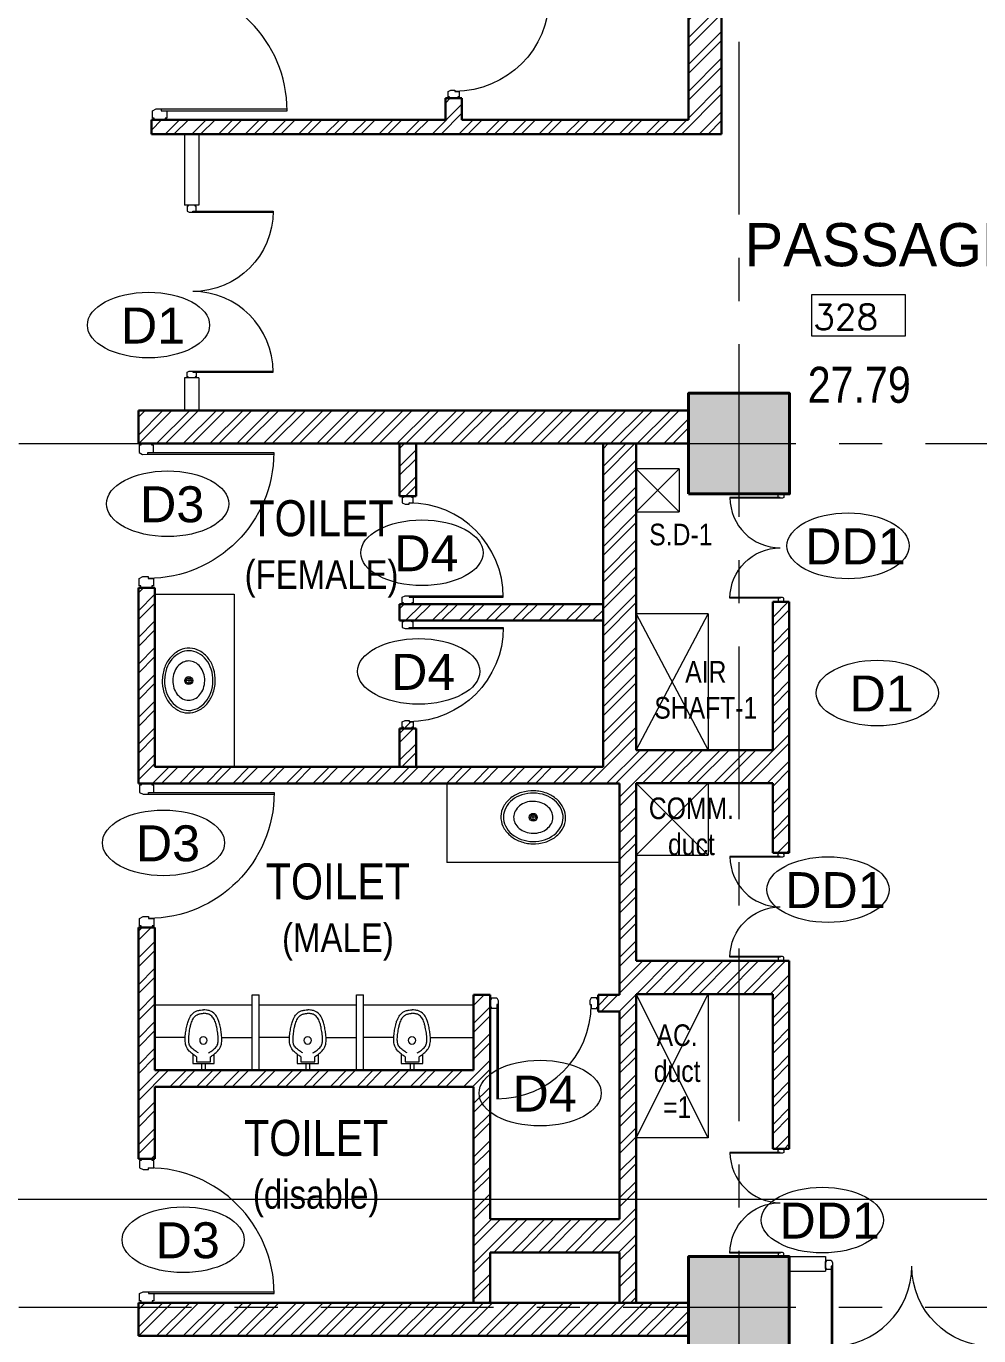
# Model space of a CAD drawing. Header units: millimetres. Extents: x 24487468 to 24959437, y -333213 to 842934.
# Drawn here: x 24743793 to 24750414, y 130971 to 140071 of the extents above; entities that cross this region are included whole.
import ezdxf

# ---------------------------------------------------------------- set-up
doc = ezdxf.new("R2010")
doc.units = ezdxf.units.MM
doc.header["$MEASUREMENT"] = 0
doc.linetypes.add('Centreline', pattern=[21, 12, -3, 3, -3])
doc.linetypes.add('DASHED2', pattern=[0.375, 0.25, -0.125])
doc.layers.get('0').update_dxf_attribs({"lineweight": 5})
for name, color, linetype, lineweight in [('A 0.13 dw', 175, 'Continuous', 5), ('A 0.13parapet partition', 32, 'Continuous', 13), ('AREA', 7, 'Continuous', 5), ('COLUMN', 12, 'Continuous', 40), ('Fixture', 181, 'Continuous', 9), ('HACTH', 8, 'Continuous', 0), ('hatch', 9, 'Continuous', 0), ('p1 plan grid lck', 6, 'Continuous', 5), ('room number', 99, 'Continuous', 20), ('text', 7, 'Continuous', 15), ('TEXT ROOM', 3, 'Continuous', 15), ('wall', 53, 'Continuous', 15), ('Wall1', 37, 'Continuous', 30), ('WALL2', 4, 'Continuous', 15)]:
    doc.layers.add(name, color=color, linetype=linetype, lineweight=lineweight)
doc.styles.add('arial', font='times.ttf')
doc.styles.add('LABEL', font='arial.ttf', dxfattribs={"height": 18})
doc.styles.add('ordinary', font='arial.ttf')
doc.styles.add('ROMANS', font='romans__.ttf')
doc.styles.add('Tahoma', font='technic_.ttf')

# ---------------------------------------------------------------- blocks, each defined once
blk = doc.blocks.new('column 350')
at = {"layer": 'COLUMN', "ltscale": 100}
h = blk.add_hatch(color=256, dxfattribs=at)
h.dxf.hatch_style = 1
h.paths.add_polyline_path([(1327.5, 1037.5), (627.5, 1037.5), (627.5, 337.5), (1327.5, 337.5)])
blk.add_lwpolyline([(627.5, 1037.5), (1327.5, 1037.5), (1327.5, 337.5), (627.5, 337.5)], close=True, dxfattribs=at)
blk = doc.blocks.new('Door1000-flat-3')
at = {"layer": 'A 0.13 dw'}
for p, q in [((-38.00139302830212, 0.005206827539950609), (-38.00303728959989, -11.99523323355243)), ((38.00139302876778, -0.005206826841458678), (-38.00139302830212, 0.005206827539950609)), ((-50.00347719329875, -11.99358897237107), (-50.01046530390158, -62.99545923201367)), ((-50.01046530390158, -62.99545923201367), (-25.01119309896603, -74.99932483729208)), ((-38.00303728959989, -11.99523323355243), (-50.00347719329875, -11.99358897237107)), ((-25.01119309896603, -74.99932483729208), (11.99016327084973, -75.00439464265946)), ((11.99016327084973, -75.00439464265946), (11.9918075321475, -63.00395458156709)), ((11.9918075321475, -63.00395458156709), (49.99320056068245, -63.00916140875779)), ((37.99974876747001, -12.00564688793384), (38.00139302876778, -0.005206826841458678)), ((50.00018867116887, -12.00729114911519), (37.99974876747001, -12.00564688793384)), ((49.99320056068245, -63.00916140875779), (50.00018867116887, -12.00729114911519)), ((-50.13721044559497, -988.0293806078844), (-50.13022233510856, -937.0275103482418)), ((-38.1367705417797, -988.0310248690657), (-50.13721044559497, -988.0293806078844)), ((-50.13022233510856, -937.0275103482418), (-25.12766160757747, -925.0304958313354)), ((-38.13841480307747, -1000.031464930158), (-38.1367705417797, -988.0310248690657)), ((37.86437125387602, -1000.04187858454), (-38.13841480307747, -1000.031464930158)), ((-25.12766160757747, -925.0304958313354), (11.8736947622383, -925.0355656367028)), ((11.8736947622383, -925.0355656367028), (11.87205050094053, -937.0360056977952)), ((11.87205050094053, -937.0360056977952), (49.87344352947548, -937.0412125249859)), ((11.87205050094053, -937.0360056977952), (885.9040901568951, -937.1557627225993)), ((11.8736947622383, -925.0355656367028), (885.8233476526802, -925.1553113731788)), ((37.86601551517379, -988.0414385234471), (37.86437125387602, -1000.04187858454)), ((49.86645541898906, -988.0430827846285), (37.86601551517379, -988.0414385234471)), ((49.87344352947548, -937.0412125249859), (49.86645541898906, -988.0430827846285))]:
    blk.add_line(p, q, dxfattribs=at)
blk.add_lwpolyline([(885.9040901570115, -937.1557627225411), (885.9040901570115, -937.1557627225411, 0.4142135621632033), (11.99180753226392, -63.00395458145067)], format="xyb", dxfattribs=at)
blk = doc.blocks.new('URINAL-flat-2-flat-1')
at = {"layer": 'Fixture'}
for p, q in [((34897.57176498708, -102606.1023464886), (34897.57176498754, -102366.1023464886)), ((34850.06925389601, -102491.6706582317), (34889.38574853411, -102491.6874525258)), ((34889.39594628906, -102467.687454694), (34850.07950565091, -102467.6706604203))]:
    blk.add_line(p, q, dxfattribs=at)
for points in [[(34803.23513312137, -102430.8656328535, 0.01530723103409004), (34787.59023329662, -102408.0839972112, 0.03023485991108305), (34770.31236444553, -102387.2197758621, 0.08535588036881461), (34740.28998969705, -102363.7123551392, 0.06381699476917035), (34717.06556029944, -102355.3157720095, 0.03649214059911254), (34698.17537644145, -102352.4365593424, 0.02674426200095559), (34678.2690469838, -102351.8876375392, 0.01827426047079707), (34657.56747713976, -102353.1293521961, 0.01112514278290811), (34636.29157212307, -102355.6220489089, 0.01408369941245318), (34600.29513047612, -102361.5110767678, 0.02513790915614983), (34565.40596027346, -102370.0854678411, 0.03193888617414421), (34539.78675401688, -102379.6291726633, 0.0326163319996154), (34522.65697706386, -102388.7284102109, 0.1072540701345825), (34494.14518715185, -102415.3950024607, 0.06861865620666593), (34484.96439731051, -102434.3370258717, 0.02550323766750279), (34481.60188278556, -102446.5052935238, 0.01588715919811753), (34479.16953905963, -102459.3363713018, 0.009467757322889172), (34476.45119427016, -102479.2457980951)], [(34777.26231395325, -102444.4722803505, 0.008503308822152077), (34762.59285211354, -102422.4032922198, 0.01792366516471429), (34751.7793135664, -102407.9665844514, 0.03037671098312583), (34741.02754410193, -102396.2335997553, 0.1262884490894776), (34715.12423843285, -102380.8312505079, 0.02840547545499185), (34705.98066928028, -102378.6688600848, 0.02338999219451935), (34695.78941440373, -102377.3475165567, 0.02716971247289974), (34678.71920977964, -102376.8818852971, 0.01832531133658523), (34659.87437318033, -102378.0216979742, 0.01112291034730423), (34639.67845459271, -102380.3915601668, 0.01844600606168157), (34598.38766934921, -102387.4222449173, 0.02150180302350554), (34572.72735109285, -102393.9894073448, 0.02231289183886672), (34555.40218919702, -102400.1200492334, 0.02967666002032196), (34540.33674585214, -102407.31167282, 0.03875334645268248), (34527.9901868162, -102415.473679079, 0.1555523831096804), (34508.66013607208, -102442.3073496978, 0.0254770967195997), (34505.98692718521, -102452.0172926304, 0.01588736382129261), (34503.85592230794, -102463.2849962175, 0.00948934787147618), (34501.25787678792, -102482.3487809347)], [(34803.15208484663, -102528.3958465988, -0.01529889977957992), (34787.46840928623, -102551.1516501673, -0.03022852172505799), (34770.15503150912, -102571.9883924883, -0.0853546156334068), (34740.09266379138, -102595.4479044141, -0.06382302673518614), (34716.8539673069, -102603.8062988774, -0.03649645808286421), (34697.95890696323, -102606.6539321503, -0.02674743087740831), (34678.05167127412, -102607.1692701248, -0.01827616279740261), (34657.35224601347, -102605.8924295894, -0.01112590623689809), (34636.0806169553, -102603.3635273328, -0.0140837027313412), (34600.09425667254, -102597.4132052572, -0.02513790915710463), (34565.2197394704, -102588.7794094749, -0.03193888617768353), (34539.61682353728, -102579.1920883333, -0.03261633199875656), (34522.50256765762, -102570.0636915356, -0.1072540701303749), (34494.03623297566, -102543.3485816534, -0.06861865620558953), (34484.88771519449, -102524.3909505928, -0.02550323766998373), (34481.54592841445, -102512.2169741389, -0.01588715920488724), (34479.13543986739, -102499.3817726249, -0.009467757334111834), (34476.4510052806, -102479.4677452939)], [(34777.20246855787, -102514.7535015875, -0.008503308797950365), (34762.49544394272, -102536.7974752491, -0.01792366519614835), (34751.65733499581, -102551.215746351, -0.0303767109540499), (34740.88559955347, -102562.9304034947, -0.1262884491722847), (34714.95610085572, -102578.2886164203, -0.02840547564833685), (34705.80886235693, -102580.4354319763, -0.02338999203268213), (34695.61537197861, -102581.7394176244, -0.02716971251198945), (34678.54439912736, -102582.1759772155, -0.01832531138287921), (34659.70153098553, -102581.0040729563, -0.01112291035059462), (34639.50967761932, -102578.5998200392, -0.0184460060570988), (34598.23092568922, -102571.4988262266, -0.02150180303573711), (34572.58182868862, -102564.8879731504, -0.02231289190020548), (34555.26713255676, -102558.727834961, -0.02967666011054681), (34540.21395857586, -102551.5105649719, -0.03875334630159884), (34527.88131754834, -102543.3275440446, -0.155552383134212), (34508.59699325857, -102516.460992769, -0.02547709674565214), (34505.94032452686, -102506.7465113774, -0.01588736395577767), (34503.82851192413, -102495.4751949733, -0.009489347632174188), (34501.26293628162, -102476.4070133651)]]:
    blk.add_lwpolyline(points, format="xyb", dxfattribs=at)
for points in [[(34785.65217232856, -102404.6431341181), (34850.10641650821, -102404.6706661684), (34850.04234303965, -102554.6706524836), (34785.48513487785, -102554.6430764543)], [(34803.18502858712, -102430.8958517751), (34838.84520671761, -102430.9110842505), (34838.803558963, -102528.4110753564), (34803.15208484477, -102528.3958465988)]]:
    blk.add_lwpolyline(points, dxfattribs=at)
blk.add_circle((34689.97077294684, -102478.7085618647), 25.61741992319003, dxfattribs=at)
blk = doc.blocks.new('eg e-flat-1')
at = {"layer": 'Fixture'}
for p, q in [((-349.4913457017392, 194.5151288844645), (-349.4913457017392, -355.4848711155355)), ((850.5086542982608, 194.5151288844645), (850.5086542982608, -355.4848711155355)), ((268.8909047494253, -40.5979562347623), (232.1264038479785, -40.58949180323766)), ((250.5044220822779, -58.97597446994393), (250.5128865142437, -22.21147356805603)), ((850.5086542982608, -355.4848711155356), (-349.4913457017392, -355.4848711155355))]:
    blk.add_line(p, q, dxfattribs=at)
at = {"layer": 'Fixture', "linetype": 'Continuous'}
for points in [[(475.3902689876468, -47.89162610769357, 0.1176342565883263), (461.2673381499872, 21.1576542128693, 0.104469279667093), (413.7488304855294, 84.43311171284063, 0.09001578960148493), (343.9795753059411, 126.1542357026388, 0.08191994915921848), (256.483510697794, 143.5188248224268, 0.08191994915920903), (168.045691899792, 131.8636764537939, 0.09001578960148009), (95.71820106424732, 94.75390382357224, 0.1044692796670922), (44.19714141043829, 34.69249770840076, 0.1176342565883338), (25.62703960975705, -33.2958219307475, 0.1176342565883057), (39.7499704474167, -102.3451022508693, 0.1044692796670849), (87.26847811099219, -165.6205597512817, 0.09001578960148834), (157.0377332905805, -207.3416837406388, 0.08191994915920578), (244.5337978987277, -224.7062728604269, 0.08191994915920695), (332.9716166967296, -213.051124492235, 0.0900157896014802), (405.2991075322743, -175.9413518615722, 0.1044692796670951), (456.8201671869655, -115.8799457468418, 0.1176342565883402)], [(457.9752043251347, -43.56536553613143, 0.1186217001864142), (443.8283475057615, 19.16220487522542, 0.1046781721811095), (398.9134761218152, 76.25782332948532, 0.08956206646917378), (333.9571881696123, 113.1908449842992, 0.08118469889121774), (252.9182160167382, 127.6309605429526, 0.08118469889122752), (171.4989089002528, 115.5178117523846, 0.0895620664691798), (105.5114673359574, 80.46035906553624, 0.1046781721811044), (58.97974221545269, 24.6745734625243, 0.1186217001864013), (43.04210427226911, -37.62208250186853, 0.1186217001863946), (57.18896109076007, -100.3496529132254, 0.1046781721811069), (102.1038324747064, -157.4452713679264, 0.0895620664691756), (167.0601204269093, -194.3782930222992, 0.08118469889121599), (248.0990925797834, -208.8184085809526, 0.08118469889121414), (329.5183996962688, -196.7052597908257, 0.08956206646917471), (395.5058412605642, -161.6478071035362, 0.1046781721811045), (442.0375663819511, -105.8620215005243, 0.1186217001863946)], [(386.9129173502988, -42.15062925920063, 0.1182825673856775), (377.4852347401086, -0.780072875481057, 0.1046074595377274), (347.8566547771354, 36.77292462175615, 0.0897179636260996), (305.0648343453144, 61.01304662322601, 0.08143608252771127), (251.7752537927294, 70.37614500429368, 0.08143608252772175), (198.2858450870129, 62.23181181566552, 0.08971796362613145), (154.9518960027708, 38.97472112777039, 0.1046074595376878), (124.4738938988142, 2.107774421728397, 0.1182825673856714), (114.1043912462228, -39.03681877879934, 0.1182825673856961), (123.5320738572953, -80.40737516251892, 0.1046074595377135), (153.1606538202684, -117.9603726597561, 0.08971796362612645), (195.9524742512072, -142.200494661226, 0.08143608252774252), (249.2420548037922, -151.5635930427348, 0.08143608252772248), (302.7314635103909, -143.4192598541066, 0.08971796362612122), (346.0654125937508, -120.1621691662114, 0.1046074595377049), (376.5434146977075, -83.29522245972836, 0.1182825673856712)]]:
    blk.add_lwpolyline(points, format="xyb", close=True, dxfattribs=at)
at = {"layer": 'Fixture'}
for radius in [27.57337640710265, 18.38225093806843]:
    blk.add_circle((250.5086542982608, -40.59372401922053), radius, dxfattribs=at)
blk = doc.blocks.new('md1')
at = {"layer": 'A 0.13 dw'}
for p, q in [((-924.0408607013524, 1799.178878428706), (-936.0413006059825, 1799.177234167524)), ((-936.0413006059825, 1799.177234167524), (-936.0343124940991, 1748.175363907882)), ((-936.0343124940991, 1748.175363907882), (-911.0317517668009, 1736.178349390975)), ((-848.0397189036012, 1811.189732144179), (-924.0425049625337, 1811.179318489798)), ((-924.0425049625337, 1811.179318489798), (-924.0408607013524, 1799.178878428706)), ((-911.0317517668009, 1736.178349390975), (-874.0303953960538, 1736.183419196343)), ((-874.0320396572351, 1748.183859257435), (0, 1748.303616282239)), ((-874.0320396572351, 1748.183859257435), (-836.0306466296315, 1748.189066084626)), ((-874.0303953960538, 1736.183419196343), (-874.0320396572351, 1748.183859257435)), ((-874.0303953960538, 1736.183419196343), (-0.0807425044476986, 1736.303164932819)), ((-848.0380746424198, 1799.189292083087), (-848.0397189036012, 1811.189732144179)), ((-836.0376347377896, 1799.190936344268), (-848.0380746424198, 1799.189292083087)), ((-836.0306466296315, 1748.189066084626), (-836.0376347377896, 1799.190936344268)), ((-936.0413006059825, -50.87361788534326), (-936.0343124940991, 0.1282523742993362)), ((-936.0343124940991, 0.1282523742993362), (-911.0317517668009, 12.12526689120568)), ((-911.0317517668009, 12.12526689120568), (-874.0303953960538, 12.1201970858383)), ((-874.0303953960538, 12.1201970858383), (-874.0320396572351, 0.1197570247459225)), ((-874.0320396572351, 0.1197570247459225), (-836.0306466296315, 0.1145501975552179)), ((-874.0320396572351, 0.1197570247459225), (0, -5.820766091346741e-11)), ((-874.0303953960538, 12.1201970858383), (-0.0807425044476986, 12.00045134936227)), ((-836.0306466296315, 0.1145501975552179), (-836.0376347377896, -50.88732006208738)), ((-924.0408607013524, -50.87526214652462), (-936.0413006059825, -50.87361788534326)), ((-924.0425049625337, -62.875702207617), (-924.0408607013524, -50.87526214652462)), ((-848.0397189036012, -62.88611586199841), (-924.0425049625337, -62.875702207617)), ((-848.0380746424198, -50.88567580090603), (-848.0397189036012, -62.88611586199841)), ((-836.0376347377896, -50.88732006208738), (-848.0380746424198, -50.88567580090603))]:
    blk.add_line(p, q, dxfattribs=at)
for points in [[(0, 1748.303616282181), (0, 1748.303616282181, -0.4142135621632033), (-873.9122826270759, 874.1518081410904)], [(0, 0), (0, 0, 0.4142135621632033), (-873.9122826270759, 874.1518081410904)]]:
    blk.add_lwpolyline(points, format="xyb", dxfattribs=at)
blk = doc.blocks.new('tiolet21')
at = {"layer": 'hatch', "ltscale": 100}
h = blk.add_hatch(dxfattribs=at)
h.set_pattern_fill('ANSI32', color=256, scale=350)
h.set_pattern_definition([(45, (-1761.972526943311, 2665.000034394089), (-92.80776503073436, 92.80776503073437), []), (45, (-1700.100683693311, 2665.000034394089), (-92.80776503073436, 92.80776503073437), [])])
h.paths.add_polyline_path([(-564.4725253134966, 5650.000045602114), (-794.4725253134966, 5650.000045602146), (-794.4725253172219, 3402.869595926546), (-3908.945054169745, 3402.869595926546), (-3908.945054169745, 4647.459055013867), (-4023.945052810014, 4647.459055013867), (-4023.945052810013, 3287.869595926546), (-679.4725253172219, 3287.869595926546), (-679.4725253172219, 1818.66774797978), (-829.4725323580205, 1818.667747979896), (-829.4725323580205, 1703.667747979896), (-679.4725253172219, 1703.66774797978), (-679.4725253209472, 260.0000231860322), (-1579.472525320947, 260.0000231860322), (-1579.472525317222, 1818.667751467525), (-1694.472376175225, 1818.667751467525), (-1694.472412694246, 1295.000023186905), (-3908.945054609329, 1295.000023186906), (-3908.739523574477, 2287.832924168819), (-4023.739522121614, 2287.832924168818), (-4023.73952104128, 2287.825036319089), (-4023.945053890347, 680.036694952054), (-3908.945054329932, 680.0366949518202), (-3908.945054572076, 1180.000023186905), (-1694.472420714796, 1180.000023186906), (-1694.472525320947, -319.9999768036078), (-1579.472525320947, -319.9999768046628), (-1579.472525320947, 30.00002318603219), (-679.4725253209472, 30.00002318603219), (-679.4725253209472, -319.9999768129137), (-564.4725253209472, -319.9999768139678), (-564.4725253172219, 1825.000015385449), (385, 1825.000015384052), (385, 750.0000070387614), (500, 750.0000070387614), (500, 2055.000015383819), (-564.4725253172219, 2055.000015385449), (-564.4725253172219, 3290.000022423716), (385, 3290.000022423716), (385, 2805.000022423716), (500, 2805.000022423716), (500, 3405.000022423716), (500.0000000037255, 4549.999969773839), (385, 4549.999969773839), (385, 3520.000022423716), (-564.4725253172219, 3520.000022423716)])
h = blk.add_hatch(dxfattribs=at)
h.set_pattern_fill('ANSI32', color=256, scale=350)
h.set_pattern_definition([(45, (-1501.972525357261, 4526.434820764443), (-92.80776503073436, 92.80776503073437), []), (45, (-1440.100682107261, 4526.434820764443), (-92.80776503073436, 92.80776503073437), [])])
h.paths.add_polyline_path([(-794.4725253153449, 4535.000022423366), (-2123.575288067845, 4535.000022423366), (-2123.575288601927, 4534.996124486337), (-2180.575287319434, 4535.003934440646), (-2209.472525399178, 4535.000022423366), (-2209.472525395453, 4420.000022423366), (-2123.575288067845, 4420.000022423366), (-2123.575288601927, 4420.003920360628), (-2180.575287319434, 4419.99611040632), (-2180.574054168694, 4410.996110490802), (-2189.574053966259, 4410.994877340148), (-2189.568813075636, 4372.744877699193), (-2170.817580346671, 4363.747446847578), (-2143.067580971056, 4363.751249062134), (-2143.068814121796, 4372.751248977653), (-2114.568814762999, 4372.755153954807), (-2114.574055653622, 4411.005153595762), (-2123.574055451187, 4411.00392044511), (-2123.575288067845, 4420.000022423366), (-2180.575287855446, 4420.000022423366), (-2180.575287319434, 4419.99611040632), (-2123.575288601927, 4420.003920360628), (-794.4725253155356, 4420.000022423366)])
h.paths.add_polyline_path([(-2094.456768479198, 5650.000045602324), (-2209.456768479198, 5650.00004560234), (-2209.456768479198, 5285.000020264444), (-2180.472525293143, 5285.000020264444), (-2180.4725247578, 5285.003927400549), (-2123.472526040207, 5284.996117446241), (-2094.456768479198, 5285.000020264444)])
h.paths.add_polyline_path([(-1487.629383472047, 4363.841055070311), (-2143.067580971056, 4363.751249062134), (-2170.817580346671, 4363.747446847578), (-2189.568813075636, 4372.744877699193), (-2189.574053966259, 4410.994877340148), (-2180.574054168694, 4410.996110490802), (-2180.575287319434, 4419.99611040632), (-2123.575288601927, 4420.003920360628), (-2123.574055451187, 4411.00392044511), (-2114.574055653622, 4411.005153595762), (-2114.568814762999, 4372.755153954788), (-1487.568828869642, 4372.841063451758, -0.4015316751056913), (-2114.479085215085, 3717.875018581495), (-2114.473759393469, 3679.005160466896), (-2123.473759190947, 3679.003927316243), (-2123.47252550516, 3670.000022423599), (-2094.472525391728, 3670.000022423599), (-2094.472525399178, 3402.869595926546), (-2209.472525399178, 3402.869595926546), (-2209.472525399178, 3670.000022423599), (-2180.472525292847, 3670.000022423599), (-2180.47375790854, 3678.996117361935), (-2189.473757706019, 3678.994884211282), (-2189.478998596729, 3717.244883852237), (-2170.730232169244, 3726.24745283166), (-2142.980232793629, 3726.251255046216), (-2142.978999642889, 3717.251255130609, 0.4101977126728351)])
at = {"ltscale": 100}
for p, q in [((-199.999999910593, 5880.000045602588), (-199.9999999106245, 5650.000045602064)), ((-4023.739522121614, 2287.832924168819), (-4023.73952104128, 2287.825036319089)), ((-1694.472525320947, -319.9999768036068), (-564.4725253209472, -319.9999768139678))]:
    blk.add_line(p, q, dxfattribs=at)
at = {"layer": 'A 0.13parapet partition', "linetype": 'Continuous', "extrusion": (7.450237742297008e-07, -7.45023808870127e-07, 0.999999999999445)}
for p, q in [((-3233.94509704411, 1295.000023186905), (-3233.945072695613, 1818.667818885995, 0.000390144957595151)), ((-3233.945072695613, 1818.667818885995, 0.000390144957595151), (-3183.945072695613, 1818.667815399123, 0.0003342681719300522)), ((-3183.94509704411, 1295.000019700034, -5.587678566509879e-05), (-3183.945072695613, 1818.667815399123, 0.0003342681719300522)), ((-2508.94509704411, 1294.999989477656, -0.0005587678557855201), (-2508.945072695613, 1818.667785176745, -0.0001686228981903691)), ((-2508.945072695613, 1818.667785176745, -0.0001686228981903691), (-2458.945072695613, 1818.667781689874, -0.0002244996838554679)), ((-2458.94509704411, 1294.999985990784, -0.0006146446414506189), (-2458.945072695613, 1818.667781689874, -0.0002244996838554679))]:
    blk.add_line(p, q, dxfattribs=at)
at = {"layer": 'Fixture', "extrusion": (7.450237742297008e-07, -7.45023808870127e-07, 0.999999999999445)}
for p, q in [((-3908.94507592544, 1749.200280182762, 0.0008412810373279456), (-3233.94507592544, 1749.200248797191, 0.0003383899663416123)), ((-3183.94507592544, 1749.200246473512, 0.0002825131815424255), (-2508.94507592544, 1749.200215087942, -0.0002203778894439077)), ((-2458.94507592544, 1749.200212764292, -0.000276254674243095), (-1694.472381021827, 1749.200177218503, -0.0008458050331767774)), ((-3444.323924865574, 1523.675460968865, 0.0003271058739739985), (-3233.945086412132, 1523.675451186253, 0.0001703686304419527)), ((-2719.323924865574, 1523.675427259615, -0.0002316619818115216), (-2508.945086412132, 1523.675417477003, -0.0003883992253435674)), ((-1994.323924865574, 1523.675393550395, -0.0007904298375970421), (-1694.472396750003, 1523.675379607303, -0.001013826365172862))]:
    blk.add_line(p, q, dxfattribs=at)
at = {"layer": 'Fixture', "extrusion": (-7.450237742297008e-07, -7.45023808870127e-07, 0.999999999999445)}
for p, q in [((-3698.566216308624, 1523.675460903323, 0.0001567372435320466), (-3908.945054762065, 1523.675451120711)), ((-2974.415952581912, 1523.675427259615, -0.0002316619818115216), (-3184.794791035354, 1523.675417477003, -0.0003883992253435674)), ((-2249.415952581912, 1523.675393550395, -0.0007904298375970421), (-2459.794791035354, 1523.675383767782, -0.0009471670811290879))]:
    blk.add_line(p, q, dxfattribs=at)
at = {"layer": 'HACTH', "ltscale": 100}
for p, q in [((-264.4725253134966, 5175.000114389113), (-564.4725253134966, 5475.000114389171)), ((-564.4725253134966, 5175.000114389171), (-264.4725253134966, 5475.000114389113)), ((-264.4725253134966, 5475.000114389113), (-564.4725253134966, 5475.000114389171)), ((-264.4725253134966, 5475.000114389288), (-264.4725253134966, 5175.000114389113)), ((-564.4725253134966, 5175.000114389171), (-264.4725253134966, 5175.000114389113)), ((-64.47252531349659, 4467.499999618885), (-564.4725253172219, 4467.499999620748)), ((-564.4725253172219, 4467.499999620748), (-64.47252531349659, 3520.000022423716)), ((-564.4725253209472, 3520.000022423599), (-64.47252531349659, 4467.499999618885)), ((-64.47252531349659, 4467.499999618885), (-64.47252531349659, 3520.000022423716)), ((-564.4725253246725, 3290.000022423716), (-64.47252532467246, 2790.000022423716)), ((-564.4725253246725, 2790.000022423716), (-64.47252531722188, 3290.000022423716)), ((-64.47252532467246, 3290.000022423599), (-64.47252532467246, 2790.000022423716)), ((-564.4725253246725, 2790.000022423716), (-64.47252532467246, 2790.000022423716)), ((-64.47252532094717, 825.000015384634), (-564.4725253172219, 1825.000015385449)), ((-564.4725253172219, 825.0000153854489), (-64.47252532467246, 1825.000015384634)), ((-64.47252532467246, 1825.000015384634), (-64.47252532094717, 825.000015384634)), ((-64.47252532094717, 825.000015384634), (-564.4725253172219, 825.0000153854489))]:
    blk.add_line(p, q, dxfattribs=at)
at = {"layer": 'Wall1', "ltscale": 100}
for p, q in [((-4023.945052810013, 5880.000045605731), (-199.999999910593, 5880.000045602588)), ((-4023.945052810013, 5650.000045602588), (-4023.945052810013, 5880.000045605731)), ((-4023.945052810013, 5650.000045602588), (-199.4725253134966, 5650.000045602064)), ((-2209.456768479198, 5650.000045604334), (-2209.456768479198, 5285.000020264328)), ((-2094.456768479198, 5650.000045604218), (-2094.456768479198, 5285.000020264444)), ((-794.4725253134966, 5650.000045602588), (-794.4725253172219, 3402.869595926546)), ((-564.4725253134966, 5650.000045602763), (-564.4725253172219, 3520.000022423716)), ((-2209.456768479198, 5285.000020264444), (-2094.456768479198, 5285.000020264444)), ((-4023.945052810013, 3287.869595926546), (-4023.945052810013, 4647.459055013867)), ((-3908.945054169744, 4647.459055013867), (-4023.945052810013, 4647.459055013867)), ((-3908.945054169744, 3402.869595926546), (-3908.945054169744, 4647.459055013867)), ((385, 3520.000022423716), (385, 4549.999969773839)), ((500, 4549.999969773839), (385, 4549.999969773839)), ((500, 3405.000022423716), (500.0000000037253, 4549.999969773839)), ((-2209.472525399178, 4535.000022423483), (-2209.472525395453, 4420.000022423483)), ((-2209.472525399178, 4535.000022423366), (-794.4725253172219, 4535.000022423366)), ((-2209.472525395453, 4420.000022423366), (-794.4725253172219, 4420.000022423366)), ((-2209.472525399178, 3670.000022423599), (-2209.472525399178, 3402.869595926546)), ((-2094.472525391728, 3670.000022423599), (-2209.472525399178, 3670.000022423599)), ((-2094.472525391728, 3670.000022423599), (-2094.472525399178, 3402.86959592643)), ((-564.4725253172219, 3520.000022423716), (385, 3520.000022423716)), ((-3908.945054169744, 3402.869595926546), (-794.4725253172219, 3402.869595926546)), ((500, 2805.000022423599), (500, 3405.000022423716)), ((-4023.945052810013, 3287.869595926546), (-679.4725253172219, 3287.869595926546)), ((-679.4725253172219, 3287.869595926546), (-679.4725253172219, 1818.66774797978)), ((-564.4725253172219, 3290.000022423716), (-564.4725253172219, 2055.000015385449)), ((-564.4725253172219, 3290.000022423716), (385, 3290.000022423716)), ((385, 2805.000022423716), (385, 3290.000022423716)), ((500, 2805.000022423716), (385, 2805.000022423716)), ((-4023.945053890347, 680.036694952054), (-4023.739522121614, 2287.832924168819)), ((-3908.739523574477, 2287.832924168819), (-4023.739522121614, 2287.832924168819)), ((-3908.945054609329, 1295.000023186905), (-3908.739523574477, 2287.832924168819)), ((500, 2055.000015383819), (-564.4725253172219, 2055.000015385449)), ((500, 750.0000070387614), (500, 2055.000015383761)), ((-564.4725253172219, 1825.000015385449), (-564.4725253209472, -319.9999768139678)), ((385, 1825.000015384052), (-564.4725253172219, 1825.000015385449)), ((385, 750.0000070387614), (385, 1825.000015384052)), ((-1694.472412694246, 1295.000023186905, -0.0006247899951285387), (-1694.472376175225, 1818.667751467525, -0.0008273796901151289)), ((-1694.472376175225, 1818.667751467525, -0.0006684652403126108), (-1579.472525317222, 1818.667751467525, -0.000592727886385383)), ((-1579.472525317222, 1818.667751467525), (-1579.472525320947, 260.0000231860322)), ((-829.4725323580205, 1818.667747979896), (-679.4725253172219, 1818.66774797978)), ((-829.4725323580205, 1703.667747979896), (-829.4725323580205, 1818.667747979896)), ((-829.4725323580205, 1703.667747979896), (-679.4725253172219, 1703.66774797978)), ((-679.4725253172219, 1703.66774797978), (-679.4725253209472, 260.0000231860322)), ((-3908.945054609329, 1295.000023186905), (-1694.472412694246, 1295.000023186905)), ((-1579.472525320947, 260.0000231860322), (-1579.472525317222, 1295.000023186905)), ((-3908.945054329932, 680.0366949518211), (-3908.945054572076, 1180.000023186905)), ((-3908.945054572076, 1180.000023186905), (-1694.472420714796, 1180.000023186905)), ((-1694.472525320947, -319.9999768036068), (-1694.472420714796, 1180.000023186672, -0.000580300305072598)), ((500, 750.0000070387614), (385, 750.0000070387614)), ((-3908.945054329932, 680.0366949518211), (-4023.945053894073, 680.036694952054)), ((-679.4725253209472, 260.0000231860322), (-1579.472525320947, 260.0000231860322)), ((-1579.472525324672, -319.9999768130365), (-1579.472525324672, 30.00002318603219)), ((-679.4725253209472, 30.00002318603219), (-1579.472525324672, 30.00002318603219)), ((-1579.472525320947, 30.00002318603219), (-1579.472525320947, -319.9999768130365)), ((-679.4725253209472, 30.00002318603219), (-679.4725253209472, -319.9999768139096))]:
    blk.add_line(p, q, dxfattribs=at)
at = {"layer": 'A 0.13 dw', "xscale": -1, "rotation": 180}
for p in [(-3969.168650146574, 4649.968580675486), (-3966.239522848278, 2287.832924169168)]:
    blk.add_blockref('Door1000-flat-3', p, dxfattribs=at)
at = {"layer": 'A 0.13 dw', "xscale": 0.7499724901504649, "yscale": 0.7499724901504649, "zscale": 0.7499724901504649}
blk.add_blockref('Door1000-flat-3', (-2151.972525399178, 5285.000022423133), dxfattribs=at)
at = {"layer": 'A 0.13 dw', "yscale": 0.7499724901504649, "zscale": 0.7499724901504649}
for p, xscale, rotation in [((-2151.972525399178, 3670.000022423832), -0.7499724901504649, 180), ((-829.4725323580205, 1761.167747980711), 0.7499724901504649, 270)]:
    blk.add_blockref('Door1000-flat-3', p, dxfattribs=dict(at, xscale=xscale, rotation=rotation))
at = {"layer": 'A 0.13 dw'}
blk.add_blockref('Door1000-flat-3', (-3966.44505437091, 680.0366949515883), dxfattribs=at)
at = {"layer": 'Fixture', "extrusion": (7.450237742297013e-07, -7.450238088701287e-07, 0.999999999999445), "xscale": -1, "rotation": 89.99999733613609}
for p in [(-106051.114133867, 36192.57656848637, -0.003374171831581924), (-105326.1141338518, 36192.57653477711, -0.003392797425932806), (-104601.1141338516, 36192.57650106781, -0.003411423020294749)]:
    blk.add_blockref('URINAL-flat-2-flat-1', p, dxfattribs=at)
at = {"layer": 'wall', "rotation": 90}
blk.add_blockref('eg e-flat-1', (-3714.42992528528, 3752.360941628285), dxfattribs=at)
at = {"layer": 'wall'}
blk.add_blockref('eg e-flat-1', (-1529.98117961362, 3093.354467041965), dxfattribs=at)
at = {"layer": 'WALL2', "xscale": -0.4001994771859112, "yscale": 0.4001994771859112, "zscale": 0.4001994771859112}
blk.add_blockref('md1', (87.9068102389574, 4575.164876694529), dxfattribs=at)
at = {"layer": 'WALL2', "xscale": 0.4001994771859112, "yscale": 0.4001994771859112, "zscale": 0.4001994771859112, "rotation": 180}
for p in [(87.9068102389574, 2779.835115502909), (87.9068102389574, 724.8351001180417)]:
    blk.add_blockref('md1', p, dxfattribs=at)
at = {"layer": 'text', "attachment_point": 2, "style": 'LABEL'}
for s, insert, char_height, width in [('{\\fTechnic|b0|i0|c2|p2;TOILET\\P\\H0.8x;(FEMALE)}', (-2750.983476605266, 5255.936547045276), 250, 5130.900304775191), ('\\pi-450,l600,t600;{\\fTechnic|b0|i0|c2|p2; S.D-1}', (-352.9516563676298, 5092.874470399751), 150, 4499.813624415048), ('\\pi-450,l600,t600;{\\fTechnic|b0|i0|c2|p2;AIR \\PSHAFT-1}', (-155.1859530434012, 4138.6585626835), 150, 4499.813624415048), ('\\pi-450,l600,t600;{\\fTechnic|b0|i0|c2|p2;COMM.\\Pduct}', (-255.3396850787103, 3190.245636455627), 150, 4499.813624415048), ('{\\fTechnic|b0|i0|c2|p2;TOILET\\P\\H0.8x;(MALE)}', (-2637.075515322387, 2732.636386500584), 250, 5790.03070493363), ('\\pi-450,l600,t600;{\\fTechnic|b0|i0|c2|p2;AC.\\Pduct\\P=1}', (-354.3793375194073, 1614.011718330788), 150, 4499.813624415048), ('{\\fTechnic|b0|i0|c2|p2;TOILET\\P\\H0.8x;(disable)}', (-2788.512122228742, 950.2970035814214), 250, 5790.03070493363)]:
    blk.add_mtext(s, dxfattribs=dict(at, insert=insert, char_height=char_height, width=width))
blk = doc.blocks.new('SEC')
at = {"layer": 'HACTH', "ltscale": 100}
blk.add_lwpolyline([(-34684.79845348746, 0), (0, 0), (0, 3448.875069787464), (-424.6026062518358, 2854.208875989047)], dxfattribs=at)
blk = doc.blocks.new('toilet')
at = {"layer": 'hatch', "ltscale": 100}
h = blk.add_hatch(dxfattribs=at)
h.set_pattern_fill('ANSI32', color=256, scale=350)
h.set_pattern_definition([(45, (24743985.58242391, 78000.51573949694), (-92.80776503073436, 92.80776503073437), []), (45, (24744047.45426716, 78000.51573949694), (-92.80776503073436, 92.80776503073437), [])])
h.paths.add_polyline_path([(24744043.0824239, 79020.49994461045), (24743928.0824239, 79020.49994461045), (24743928.08242391, 76980.53674121067), (24743947.58103018, 76980.5367412107), (24743947.58103089, 76980.5419480378), (24744023.58381695, 76980.53153438342), (24744043.08242392, 76980.53674121082)])
h = blk.add_hatch(dxfattribs=at)
h.set_pattern_fill('ANSI32', color=256, scale=350)
h.set_pattern_definition([(45, (24745909.79122699, 76435.49836801687), (-92.80776503073436, 92.80776503073437), []), (45, (24745971.66307024, 76435.49836801687), (-92.80776503073436, 92.80776503073437), [])])
h.paths.add_polyline_path([(24747891.50003007, 79020.49666657172), (24747661.50003007, 79020.49666657201), (24747661.50003007, 77525.49409499558), (24745971.50003009, 77525.51892912852), (24745971.50003009, 77410.5189291289), (24747661.50003007, 77410.4940949955), (24747661.50003007, 76525.49765487663), (24747661.5019408, 76525.4940948595), (24747661.50003007, 76525.4940948595), (24747661.50003007, 76410.4940948595), (24747661.50194035, 76410.4940948595), (24747661.50003007, 76410.49226950857), (24747661.50003006, 74965.49668966485), (24745971.50003007, 74965.49668966599), (24745971.50003007, 74850.49668966974), (24747661.50003007, 74850.49668966861), (24747661.50003007, 73950.49668966875), (24746086.50003006, 73950.49668966972), (24746086.50003006, 74100.48881824691), (24745971.50003007, 74100.48881824691), (24745971.50003007, 73950.4966896698), (24743928.08242391, 73950.50006946416), (24743928.08242391, 73850.50006946172), (24747891.50003007, 73850.50006946352)])
h = blk.add_hatch(dxfattribs=at)
h.set_pattern_fill('ANSI32', color=256, scale=350)
h.set_pattern_definition([(45, (24745794.79122699, 75805.50865082903), (-92.80776503073436, 92.80776503073437), []), (45, (24745856.66307024, 75805.50865082903), (-92.80776503073436, 92.80776503073437), [])])
h.paths.add_polyline_path([(24747661.50003006, 75980.49668966107), (24747186.50003007, 75980.49668966139), (24747186.50003006, 76660.50184847381), (24747071.50003006, 76660.50184847352), (24747071.50003007, 76095.49668966509), (24746086.50003007, 76095.49668966538), (24746086.50003008, 76660.51723219214), (24745971.50003009, 76660.51723219395), (24745971.50003007, 75980.50006945392), (24743928.08242392, 75980.50006945287), (24743928.08242392, 74950.50006946416), (24744043.08242391, 74950.5000694641), (24744043.08242391, 75865.50006945898), (24745971.50003007, 75865.49668966544), (24745971.50003007, 75715.50059464342), (24746086.50003007, 75715.50059464337), (24746086.50003007, 75865.49668966538), (24747661.50003006, 75865.49668966491)])
at = {"ltscale": 100}
for p, q in [((24743928.0824239, 79020.49994461045), (24744043.0824239, 79020.49994461045)), ((24747661.50003007, 79020.49666657201, -0.0005028910701204213), (24747891.50003007, 79020.49666657172, -0.0005028910701204213))]:
    blk.add_line(p, q, dxfattribs=at)
at = {"layer": 'A 0.13parapet partition', "linetype": 'Continuous', "extrusion": (7.450238088701269e-07, -7.45023774229701e-07, 0.999999999999445)}
for p, q in [((24747661.50003007, 78345.49666657204, -0.0005028910701204213), (24747137.83223438, 78345.49664222354, -0.0001127461125252703)), ((24747137.83223438, 78345.49664222354, -0.0001127461125252703), (24747137.83223786, 78295.49664222354, -0.0001686228981903691)), ((24747661.50003356, 78295.49666657204, -0.0005587678557855201), (24747137.83223786, 78295.49664222354, -0.0001686228981903691))]:
    blk.add_line(p, q, dxfattribs=at)
at = {"layer": 'Fixture', "extrusion": (7.450238088701269e-07, -7.45023774229701e-07, 0.999999999999445)}
for p, q in [((24747207.29977308, 79020.49664545337, 0.0003383899672075243), (24747207.29980446, 78345.49664545337, -0.000164501103778809)), ((24747432.82459229, 78555.8754943935, -0.0001757851961464228), (24747432.82460207, 78345.49665594006, -0.0003325224396784686))]:
    blk.add_line(p, q, dxfattribs=at)
at = {"layer": 'Fixture', "extrusion": (7.450238088701271e-07, 7.450237742297007e-07, 0.999999999999445)}
blk.add_line((24747377.82456207, 78810.97090190284, 0.0003271058739739985), (24747377.82457185, 79021.34974035628, 0.0001703686304419527), dxfattribs=at)
at = {"layer": 'Fixture', "extrusion": (7.450237049580091e-07, 7.450238781418091e-07, 0.999999999999445)}
for p, q in [((24747207.29987954, 77525.50334093581, 0.0004091622431621098), (24747207.29980795, 78295.49664868267, -0.000164501103778809)), ((24747432.82462512, 78085.11783119758, -0.0001757851961464228), (24747432.82460556, 78295.49666965102, -0.0003325224396784686))]:
    blk.add_line(p, q, dxfattribs=at)
at = {"layer": 'Fixture', "extrusion": (7.450239127822304e-07, -7.45023670317578e-07, 0.999999999999445)}
blk.add_line((24747432.8246606, 77830.58773812508, -0.0001753665414577447), (24747432.82471733, 77525.500026904, -0.0004026641501137435), dxfattribs=at)
at = {"layer": 'HACTH', "linetype": 'DASHED2', "ltscale": 100}
for p, q in [((24747661.5019408, 76525.4940948595, -0.0005028910701204213), (24747186.50003007, 77410.50107500343, -0.0005028910701204213)), ((24747186.50003006, 76660.50184847381, -0.0005028910701204213), (24747186.50003006, 77410.50107501037, -0.0005028910701204213)), ((24747186.50003007, 76525.50107489545, -0.0005028910701204213), (24747661.49999985, 77410.49409499597, -0.0005028910701204213)), ((24747186.50194035, 76410.4940948595, -0.0005028910701204213), (24747661.50003007, 75980.49668966107, -0.0005028910701204213)), ((24747211.49560188, 75980.49668966136, -0.0005028910701204213), (24747661.50194035, 76410.4940948595, -0.0005028910701204213))]:
    blk.add_line(p, q, dxfattribs=at)
at = {"layer": 'Wall1', "ltscale": 100}
for p, q in [((24743928.0824239, 79020.49994461045), (24743928.08242391, 76980.53674121067, 7.960905321444545e-07)), ((24744043.0824239, 79020.49994461045), (24744043.08242392, 76980.53674121082)), ((24747661.49999985, 77525.49666657714), (24747661.49999985, 79020.49666657204)), ((24747661.50003007, 77525.49409499558, -0.0005028910701204213), (24747661.50003007, 79020.49666657201, -0.0005028910701204213)), ((24747891.50003007, 73850.49668966843, -0.0005028910701204213), (24747891.50003007, 79020.49666657172, -0.0005028910701204213)), ((24747661.50003007, 77525.49409499558, -0.0005028910701204213), (24745971.50003009, 77525.51892912852, -0.0005028910701204213)), ((24745971.50003009, 77410.51892912887, -0.0005028910701204213), (24745971.50003009, 77525.51892912852, -0.0005028910701204213)), ((24747661.50003007, 77410.4940949955, -0.0005028910701204213), (24745971.50003009, 77410.5189291289, -0.0005028910701204213)), ((24747661.50003006, 74965.49668966485, -0.0005028910701204213), (24747661.50003007, 77410.4940949955, -0.0005028910701204213)), ((24744043.08242392, 76980.53674121082, -1.41171973018217e-05), (24743928.08242391, 76980.53674121067, -1.41171973018217e-05)), ((24747661.50003007, 75980.49668966084, -0.0005028910701204213), (24747661.50003007, 76795.49668966087, -0.0005028910701204213)), ((24745971.50003007, 75980.49668966224, -0.0005028910701204213), (24745971.50003009, 76660.51723219398, -0.0005028910701204213)), ((24746086.50003008, 76660.51723219214, -0.0005028910701204213), (24745971.50003008, 76660.51723219395, -0.0005028910701204213)), ((24746086.50003007, 76095.49668966538, -0.0005028910701204213), (24746086.50003008, 76660.51723219214, -0.0005028910701204213)), ((24747071.50003006, 76660.50184847352, -0.0005028910701204213), (24747071.50003007, 76095.49668966509, -0.0005028910701204213)), ((24747186.50003006, 76660.50184847381, -0.0005028910701204213), (24747071.50003006, 76660.50184847352, -0.0005028910701204213)), ((24747186.50003006, 76660.50184847381, -0.0005028910701204213), (24747186.50003007, 75980.49668966139, -0.0005028910701204213)), ((24747661.50194035, 76525.4940948595, -0.0005028910701204213), (24747186.50194035, 76525.4940948595, -0.0005028910701204213)), ((24747661.50194035, 76410.4940948595, -0.0005028910701204213), (24747186.50194035, 76410.4940948595, -0.0005028910701204213)), ((24747071.50003007, 76095.49668966509, -0.0005028910701204213), (24746086.50003007, 76095.49668966538, -0.0005028910701204213)), ((24745971.50003007, 75980.50006945392, -0.0005028910702264966), (24743928.08242392, 75980.50006945287)), ((24743928.08242392, 75980.50006945287), (24743928.08242392, 74950.50006946416)), ((24747661.50003007, 75980.49668966107, -0.0005028910701204213), (24747186.50003007, 75980.49668966139, -0.0005028910701204213)), ((24744043.08242391, 75865.50006945898), (24744043.08242391, 74950.5000694641)), ((24745971.50003007, 75865.49668966544, -0.0005028910701204213), (24744043.08242391, 75865.50006945898)), ((24745971.50003007, 75715.50059464342, -0.0005028910701204213), (24745971.50003007, 75865.49668966544, -0.0005028910701204213)), ((24746086.50003007, 75715.50059464337, -0.0005028910701204213), (24746086.50003007, 75865.49668966538, -0.0005028910701204213)), ((24747661.50003007, 75865.49668966491, -0.0005028910701204213), (24746086.50003007, 75865.49668966538, -0.0005028910701204213)), ((24746086.50003007, 75715.50059464337, -0.0005028910701204213), (24745971.50003008, 75715.50059464342, -0.0005028910701204213)), ((24743928.08242391, 74950.50006946416), (24744043.08242391, 74950.5000694641)), ((24745971.50003007, 74850.49668966974, -0.0005028910701204213), (24745971.50003007, 74965.49668966599, -0.0005028910701204213)), ((24747661.50003007, 74965.49668966485, -0.0005028910701204213), (24745971.50003007, 74965.49668966599, -0.0005028910701204213)), ((24747661.50003007, 74850.49668966861, -0.0005028910701204213), (24745971.50003007, 74850.49668966974, -0.0005028910701204213)), ((24747661.50003007, 73950.49668966875, -0.0005028910701204213), (24747661.50003007, 74850.4966896686, -0.0005028910701204213)), ((24745971.50003007, 73950.4966896698, -0.0005028910701204213), (24745971.50003007, 74100.48881824691, -0.0005028910701204213)), ((24745971.50003007, 74100.48881824691, -0.0005028910701204213), (24746086.50003006, 74100.48881824691, -0.0005028910701204213)), ((24746086.50003006, 74100.48881824691, -0.0005028910701204213), (24746086.50003006, 73950.49668966972, -0.0005028910701204213)), ((24743928.08242391, 73950.50006946416), (24743928.08242391, 73850.50006946172)), ((24743928.08242391, 73950.50006946416), (24745971.50003007, 73950.4966896698, -0.0005028910701204213)), ((24746086.50003006, 73950.49668966972, -0.0005028910701204213), (24747661.50003007, 73950.49668966875, -0.0005028910701204213)), ((24743928.08242391, 73850.50006946172), (24747891.50003007, 73850.50006946352, -0.0005028910701204213))]:
    blk.add_line(p, q, dxfattribs=at)
at = {"layer": 'A 0.13 dw', "xscale": -0.7499724901504765, "yscale": 0.7499724901504765, "zscale": 0.7499724901504765, "rotation": 180}
for p in [(24746024.5630017, 76660.5172462726, -0.0005028910701204213), (24746029.00003007, 74100.49669671005, -0.0005028910701204213)]:
    blk.add_blockref('Door1000-flat-3', p, dxfattribs=at)
at = {"layer": 'A 0.13 dw'}
for p in [(24743985.58242392, 76980.53674121026, -1.41171973018217e-05), (24743985.58242391, 74950.50006946379)]:
    blk.add_blockref('Door1000-flat-3', p, dxfattribs=at)
at = {"layer": 'A 0.13 dw', "xscale": 0.7499724901504765, "yscale": 0.7499724901504765, "zscale": 0.7499724901504765}
blk.add_blockref('Door1000-flat-3', (24746029.00003007, 75715.49668966596, -0.0005028910701204213), dxfattribs=at)
at = {"layer": 'Fixture', "extrusion": (7.450238088701277e-07, -7.45023774229701e-07, 0.999999999999445), "rotation": 2.663895744050151e-06}
blk.add_blockref('URINAL-flat-2-flat-1', (24712763.92347793, 181162.6657170768, 18.37872488269054), dxfattribs=at)
at = {"layer": 'Fixture', "extrusion": (7.450237049580102e-07, 7.450238781418086e-07, 0.999999999999445), "xscale": -1, "rotation": 180.0000053274269}
blk.add_blockref('URINAL-flat-2-flat-1', (24712763.93782184, -24521.67722696885, 18.49542358331736), dxfattribs=at)
at = {"layer": 'wall', "xscale": -1}
blk.add_blockref('eg e-flat-1', (24744893.5910782, 78825.98481572598), dxfattribs=at)
at = {"layer": 'wall'}
blk.add_blockref('eg e-flat-1', (24744392.57376962, 75670.98494057414), dxfattribs=at)
at = {"layer": 'WALL2', "xscale": -0.4001994771859112, "yscale": 0.4001994771859112, "zscale": 0.4001994771859112}
blk.add_blockref('md1', (24746778.79196211, 76685.66675539438, -0.0005028910701204213), dxfattribs=at)
blk = doc.blocks.new('*U36')
at = {"layer": 'room number'}
blk.add_lwpolyline([(45.85415721898534, 40.3767143509852), (45.85415721898534, 240.3767143509851), (490.8767006695271, 240.3767143509851), (490.8767006695271, 40.37671435098515)], close=True, dxfattribs=at)
at = {"layer": 'room number', "style": 'ROMANS'}
blk.add_attdef('ROOM_NUM', (53.07551611214876, 72.5178939560894), '', height=120, dxfattribs=at)

msp = doc.modelspace()

# ---------------------------------------------------------------- hatches: boundary and pattern name
at = {"layer": 'hatch', "ltscale": 100}
h = msp.add_hatch(dxfattribs=at)
h.set_pattern_fill('ANSI32', color=256, scale=350)
h.set_pattern_definition([(45, (24746484.67204094, 137286.0001383454), (-92.80776503073436, 92.80776503073437), []), (45, (24746546.54388418, 137286.0001383454), (-92.80776503073436, 92.80776503073437), [])])
h.paths.add_polyline_path([(24748396.64456739, 137401.0001383472), (24744572.69951449, 137401.0001383472), (24744572.69951449, 137171.0001383436), (24748396.64456739, 137171.0001383436)])
h = msp.add_hatch(dxfattribs=at)
h.set_pattern_fill('ANSI32', color=256, scale=350)
h.set_pattern_definition([(45, (24746484.67204035, 131086.002719345), (-92.80776503073436, 92.80776503073437), []), (45, (24746546.5438836, 131086.002719345), (-92.80776503073436, 92.80776503073437), [])])
h.paths.add_polyline_path([(24748396.6445673, 131201.0001159271), (24744668.0638849, 131201.0001159302), (24744668.06388418, 131200.9949091086), (24744592.06109812, 131201.0053227629), (24744572.6995134, 131201.0001159303), (24744572.6995134, 130971.0001159303), (24748396.6445673, 130971.0001159271)])

# ---------------------------------------------------------------- linework, layer by layer
msp.add_lwpolyline([(24748396.64456739, 137171.0001383436), (24744572.69951449, 137171.0001383436), (24744572.69951449, 137401.0001383472), (24748396.64456739, 137401.0001383472)], close=True, dxfattribs=at)
at = {"layer": 'p1 plan grid lck', "linetype": 'Centreline', "ltscale": 100}
for p, q in [((24748746.1170926, 154661.4440739743), (24748746.1170926, 107814.432713902)), ((24710142.33581549, 137171.0000695572), (24762532.10769262, 137171.0000695563)), ((24710141.8083408, 131171.0000927419), (24762531.58021793, 131171.0000927417))]:
    msp.add_line(p, q, dxfattribs=at)
at = {"layer": 'text', "ltscale": 100}
for centre in [(24744643.16127061, 137994.3392196362), (24744775.98182292, 136752.39262934), (24749505.47507416, 136460.1674307888), (24746543.42380719, 136412.1867143822), (24746520.83622008, 135587.9051779735), (24749707.99413538, 135437.4542168601), (24744747.04429361, 134396.3895543134), (24749365.75030902, 134071.1501755105), (24747365.15573139, 132657.3221825611), (24749326.29781133, 131774.9847146995), (24744884.02792284, 131638.2175336218)]:
    msp.add_ellipse(centre, major_axis=(-424.7584629692137, 0), ratio=0.5372841811807608, dxfattribs=at)
at = {"layer": 'Wall1', "ltscale": 100}
for p, q in [((24748396.6445673, 131201.0001159271), (24744572.6995134, 131201.0001159303)), ((24744572.6995134, 131201.0001159303), (24744572.6995134, 130971.0001159303)), ((24748396.6445673, 130971.0001159271), (24744572.6995134, 130971.0001159303))]:
    msp.add_line(p, q, dxfattribs=at)
at = {"layer": 'WALL2', "ltscale": 100}
for p, q in [((24744892.69951672, 139321.0000694639), (24744892.70955689, 138827.0141792247)), ((24744992.69951673, 139321.0000694639), (24744992.70955688, 138827.0141792248)), ((24744992.70955688, 138827.0141792248), (24744892.70955689, 138827.0141792247)), ((24744992.725999, 137627.0141679606), (24744892.70955689, 137627.0141679604)), ((24744892.70955689, 137627.0141679604), (24744892.70955689, 137401.000138347)), ((24744992.725999, 137627.0141679606), (24744992.72764219, 137401.000138347)), ((24749096.6445673, 131521.0000927409), (24749348.07954406, 131520.9656419462)), ((24749348.07954406, 131520.9656419462), (24749348.06584239, 131420.9656428849)), ((24749096.63086563, 131421.0000936796), (24749348.06584239, 131420.9656428849))]:
    msp.add_line(p, q, dxfattribs=at)

# ---------------------------------------------------------------- block references
for name, p in [('toilet', (734.6170928142965, 65470.50010175526)), ('tiolet21', (24748596.6445673, 131521.0000927415))]:
    msp.add_blockref(name, p)
at = {"layer": 'COLUMN', "rotation": 89.99999999994951}
for p in [(24749434.67204198, 136193.5000695552), (24749434.1445673, 130193.5000927407)]:
    msp.add_blockref('column 350', p, dxfattribs=at)
at = {"layer": 'HACTH'}
msp.add_blockref('SEC', (24765467.80619767, 131921.0002509331), dxfattribs=at)
at = {"layer": 'room number', "xscale": 1.456692913385827, "yscale": 1.456692913385827, "zscale": 0.984251968503937}
msp.add_blockref('*U36', (24749186.37642817, 137857.4419026461), dxfattribs=at).add_auto_attribs({'ROOM_NUM': '328'})
at = {"layer": 'WALL2', "yscale": 0.6403191634977956, "zscale": 0.6403191634977956}
for p, xscale, rotation in [((24745510.0586605, 138786.7503281516), -0.6403191634977956, 180), ((24749388.33552139, 130896.1509891243), 0.6403191634977956, 270)]:
    msp.add_blockref('md1', p, dxfattribs=dict(at, xscale=xscale, rotation=rotation))

# ---------------------------------------------------------------- texts
at = {"layer": 'AREA', "insert": (24749224.61709275, 137704.1159385965), "char_height": 249.999, "width": 939.4699263157895, "attachment_point": 1, "style": 'Tahoma'}
msp.add_mtext('27.79', dxfattribs=at)
at = {"layer": 'text', "ltscale": 100, "char_height": 200, "attachment_point": 1, "style": 'ordinary'}
for s, insert in [('{\\H1.25x;D1}', (24744451.274705, 138116.0011865398)), ('{\\H1.25x;D3}', (24744584.09525731, 136874.0545962436)), ('{\\H1.25x;D4}', (24746351.53724157, 136533.8486812858)), ('{\\H1.25x;DD1}', (24749207.41325069, 136581.8293976924)), ('{\\H1.25x;D4}', (24746328.94965447, 135709.5671448771)), ('{\\H1.25x;D1}', (24749516.10756977, 135559.1161837637)), ('{\\H1.25x;D3}', (24744555.157728, 134518.051521217)), ('{\\H1.25x;DD1}', (24749067.68848555, 134192.8121424141)), ('{\\H1.25x;D4}', (24747173.26916578, 132778.9841494647)), ('{\\H1.25x;DD1}', (24749028.23598786, 131896.6466816031)), ('{\\H1.25x;D3}', (24744692.14135722, 131759.8795005254))]:
    msp.add_mtext_dynamic_manual_height_columns(s, width=373.5127198249102, gutter_width=15, heights=[0], dxfattribs=dict(at, insert=insert))
at = {"layer": 'TEXT ROOM', "insert": (24749745.52881542, 138800.714122177), "char_height": 300, "width": 4153.918699277777, "attachment_point": 5, "style": 'arial'}
msp.add_mtext('{\\fTechnic|b0|i0|c2|p2;\\P\\fNirmala UI|b0|i0|c0|p34;PASSAGE}', dxfattribs=at)

doc.saveas('drawing.dxf')
